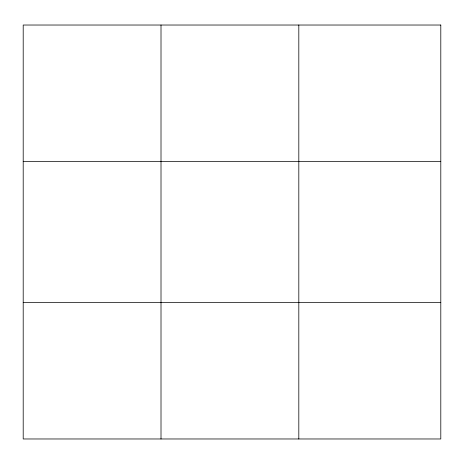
<?xml version="1.0" encoding="UTF-8"?>
<svg xmlns="http://www.w3.org/2000/svg" width="464" height="464" viewBox="0 0 464 464"><rect width="100%" height="100%" fill="white"/><g stroke="black" fill="none" stroke-linecap="round" stroke-linejoin="round"><path stroke-width="0.7" d="M161.008 438.973L161.008 25.027M298.816 438.973L298.816 25.027M23.2 161.629L440.8 161.629M23.2 302.371L440.8 302.371M440.8 25.027L440.8 438.973L23.2 438.973L23.2 25.027L440.8 25.027"/></g></svg>
